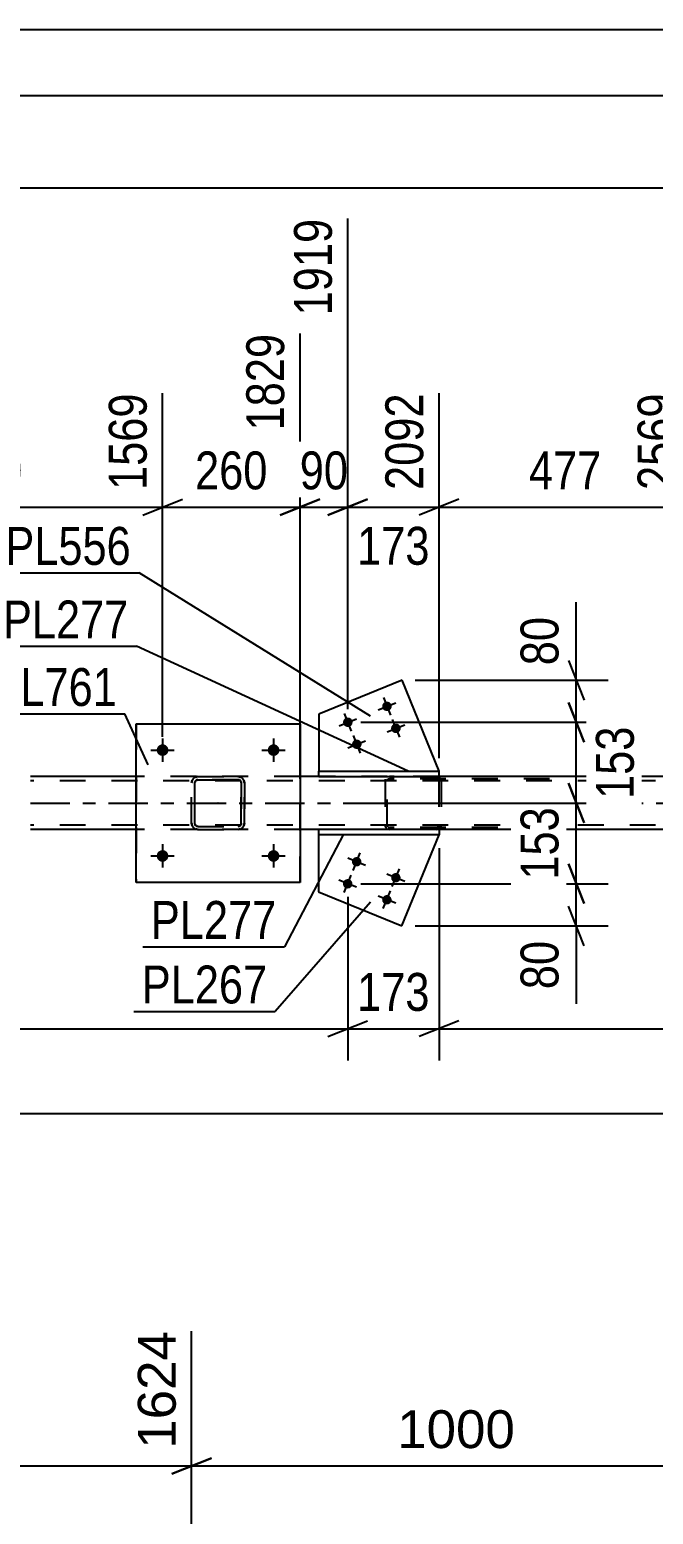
# Model space of a CAD drawing. Header units: millimetres. Extents: x 0 to 841, y 0 to 594.
# Drawn here: x 114 to 161.2, y 481.8 to 594 of the extents above; entities that cross this region are included whole.
import ezdxf

# ---------------------------------------------------------------- set-up
doc = ezdxf.new("R2010")
doc.units = ezdxf.units.MM
doc.linetypes.add('DXK_LINE_DOT2', pattern=[3.9198, 1.9599, -1.9599])
doc.linetypes.add('DXK_LINE_DOT3', pattern=[5.9187, 2.979, -0.9799, 0.9799, -0.9799])
doc.styles.add('Arial', font='arial.ttf', dxfattribs={"height": 0.2})
doc.styles.add('Arial Narrow', font='ARIALN.TTF', dxfattribs={"height": 0.2})

# ---------------------------------------------------------------- blocks, each defined once
blk = doc.blocks.new('Unknown-317311686-1113')
at = {"color": 5, "linetype": 'Continuous'}
for p, q in [((841, 594), (0, 594)), ((836, 589), (5, 589))]:
    blk.add_line(p, q, dxfattribs=at)
blk = doc.blocks.new('Bolt-317311686-1620 - 1424')
at = {"linetype": 'Continuous'}
for points in [[(141.39, 542.98, -1), (140.72, 542.71, -1)], [(138.43, 541.78, -1), (137.76, 541.5, -1)], [(142.07, 541.32, -1), (141.4, 541.04, -1)], [(139.11, 540.11, -1), (138.44, 539.84, -1)]]:
    blk.add_hatch(color=1, dxfattribs=at).paths.add_polyline_path(points)
at = {"color": 1, "linetype": 'Continuous'}
for p, q in [((140.79, 543.51), (141.33, 542.18)), ((137.82, 542.31), (138.36, 540.97)), ((140.39, 542.58), (141.72, 543.12)), ((137.43, 541.37), (138.76, 541.91)), ((141.07, 540.91), (142.4, 541.45)), ((141.46, 541.85), (142.01, 540.51)), ((138.1, 539.7), (139.44, 540.24)), ((138.5, 540.64), (139.04, 539.31))]:
    blk.add_line(p, q, dxfattribs=at)
blk = doc.blocks.new('Bolt-317311686-1621 - 1424')
at = {"linetype": 'Continuous'}
for points in [[(138.43, 531.23, -1), (139.1, 530.96, -1)], [(141.4, 530.02, -1), (142.06, 529.75, -1)], [(137.75, 529.56, -1), (138.42, 529.29, -1)], [(140.72, 528.35, -1), (141.38, 528.08, -1)]]:
    blk.add_hatch(color=1, dxfattribs=at).paths.add_polyline_path(points)
at = {"color": 1, "linetype": 'Continuous'}
for p, q in [((139.43, 530.82), (138.1, 531.37)), ((138.5, 530.43), (139.04, 531.76)), ((137.82, 528.76), (138.36, 530.09)), ((142.4, 529.61), (141.06, 530.16)), ((141.46, 529.22), (142, 530.55)), ((138.75, 529.16), (137.42, 529.7)), ((140.78, 527.55), (141.32, 528.89)), ((141.72, 527.95), (140.38, 528.49))]:
    blk.add_line(p, q, dxfattribs=at)
blk = doc.blocks.new('Part-317311686-1605 - 1424')
at = {"color": 2, "linetype": 'Continuous'}
for p, q in [((135.89, 533.13), (135.89, 528.81)), ((142.19, 526.24), (145, 533.13)), ((135.89, 528.81), (142.19, 526.24))]:
    blk.add_line(p, q, dxfattribs=at)
at = {"color": 7, "linetype": 'DXK_LINE_DOT2'}
blk.add_line((145, 533.13), (135.89, 533.13), dxfattribs=at)
blk = doc.blocks.new('Part-317311686-1611 - 1424')
at = {"color": 2, "linetype": 'Continuous'}
for p, q in [((142.2, 544.82), (135.9, 542.26)), ((145, 537.93), (142.2, 544.82)), ((135.9, 542.26), (135.9, 537.93))]:
    blk.add_line(p, q, dxfattribs=at)
at = {"color": 7, "linetype": 'DXK_LINE_DOT2'}
blk.add_line((135.9, 537.93), (145, 537.93), dxfattribs=at)
blk = doc.blocks.new('Bolt-317311686-1616 - 1424')
at = {"linetype": 'Continuous'}
for points in [[(123.64, 539.53), (123.65, 539.62), (123.68, 539.71), (123.72, 539.79), (123.78, 539.86), (123.86, 539.91), (123.94, 539.95), (124.03, 539.97), (124.13, 539.97), (124.22, 539.95), (124.3, 539.91), (124.37, 539.86), (124.44, 539.79), (124.48, 539.71), (124.51, 539.62), (124.52, 539.53), (124.51, 539.44), (124.48, 539.35), (124.44, 539.27), (124.37, 539.21), (124.3, 539.15), (124.22, 539.11), (124.13, 539.1), (124.03, 539.1), (123.94, 539.11), (123.86, 539.15), (123.78, 539.21), (123.72, 539.27), (123.68, 539.35), (123.65, 539.44)], [(132.04, 539.53), (132.05, 539.62), (132.08, 539.71), (132.12, 539.79), (132.18, 539.86), (132.26, 539.91), (132.34, 539.95), (132.43, 539.97), (132.53, 539.97), (132.62, 539.95), (132.7, 539.91), (132.77, 539.86), (132.84, 539.79), (132.88, 539.71), (132.91, 539.62), (132.92, 539.53), (132.91, 539.44), (132.88, 539.35), (132.84, 539.27), (132.77, 539.21), (132.7, 539.15), (132.62, 539.11), (132.53, 539.1), (132.43, 539.1), (132.34, 539.11), (132.26, 539.15), (132.18, 539.21), (132.12, 539.27), (132.08, 539.35), (132.05, 539.44)]]:
    blk.add_hatch(color=1, dxfattribs=at).paths.add_polyline_path(points)
at = {"color": 1, "linetype": 'Continuous'}
for p, q in [((124.08, 540.41), (124.08, 538.65)), ((132.48, 540.41), (132.48, 538.65)), ((123.2, 539.53), (124.96, 539.53)), ((131.6, 539.53), (133.36, 539.53))]:
    blk.add_line(p, q, dxfattribs=at)
blk = doc.blocks.new('Bolt-317311686-1617 - 1424')
at = {"linetype": 'Continuous'}
for points in [[(123.64, 531.53), (123.65, 531.62), (123.68, 531.71), (123.72, 531.79), (123.78, 531.86), (123.86, 531.91), (123.94, 531.95), (124.03, 531.97), (124.13, 531.97), (124.22, 531.95), (124.3, 531.91), (124.37, 531.86), (124.44, 531.79), (124.48, 531.71), (124.51, 531.62), (124.52, 531.53), (124.51, 531.44), (124.48, 531.35), (124.44, 531.27), (124.37, 531.21), (124.3, 531.15), (124.22, 531.11), (124.13, 531.1), (124.03, 531.1), (123.94, 531.11), (123.86, 531.15), (123.78, 531.21), (123.72, 531.27), (123.68, 531.35), (123.65, 531.44)], [(132.04, 531.53), (132.05, 531.62), (132.08, 531.71), (132.12, 531.79), (132.18, 531.86), (132.26, 531.91), (132.34, 531.95), (132.43, 531.97), (132.53, 531.97), (132.62, 531.95), (132.7, 531.91), (132.77, 531.86), (132.84, 531.79), (132.88, 531.71), (132.91, 531.62), (132.92, 531.53), (132.91, 531.44), (132.88, 531.35), (132.84, 531.27), (132.77, 531.21), (132.7, 531.15), (132.62, 531.11), (132.53, 531.1), (132.43, 531.1), (132.34, 531.11), (132.26, 531.15), (132.18, 531.21), (132.12, 531.27), (132.08, 531.35), (132.05, 531.44)]]:
    blk.add_hatch(color=1, dxfattribs=at).paths.add_polyline_path(points)
at = {"color": 1, "linetype": 'Continuous'}
for p, q in [((124.08, 532.41), (124.08, 530.65)), ((132.48, 532.41), (132.48, 530.65)), ((123.2, 531.53), (124.96, 531.53)), ((131.6, 531.53), (133.36, 531.53))]:
    blk.add_line(p, q, dxfattribs=at)
blk = doc.blocks.new('Part-317311686-1675 - 1424')
at = {"color": 2, "linetype": 'Continuous'}
for p, q in [((122.08, 537.53), (114.08, 537.53)), ((135.9, 537.53), (134.48, 537.53)), ((162.08, 537.53), (145, 537.53)), ((122.08, 533.53), (114.08, 533.53)), ((135.89, 533.53), (134.48, 533.53)), ((162.08, 533.53), (145, 533.53))]:
    blk.add_line(p, q, dxfattribs=at)
at = {"color": 7, "linetype": 'DXK_LINE_DOT2'}
for p, q in [((710.15, 537.21), (114.08, 537.21)), ((134.48, 537.53), (122.08, 537.53)), ((145, 537.53), (135.9, 537.53)), ((710.15, 533.85), (114.08, 533.85)), ((134.48, 533.53), (122.08, 533.53)), ((145, 533.53), (135.89, 533.53))]:
    blk.add_line(p, q, dxfattribs=at)
at = {"color": 7, "linetype": 'DXK_LINE_DOT3'}
blk.add_line((114.08, 535.53), (710.15, 535.53), dxfattribs=at)
blk = doc.blocks.new('Part-317311686-1686 - 1424')
at = {"color": 2, "linetype": 'Continuous'}
for p, q in [((122.08, 529.53), (122.08, 541.53)), ((122.08, 541.53), (122.08, 541.53)), ((122.08, 541.53), (134.48, 541.53)), ((134.48, 541.53), (134.48, 529.53)), ((122.08, 529.53), (122.08, 529.53)), ((134.48, 529.53), (122.08, 529.53))]:
    blk.add_line(p, q, dxfattribs=at)
at = {"color": 7, "linetype": 'DXK_LINE_DOT2'}
for p, q in [((122.08, 541.53), (122.08, 529.53)), ((122.08, 541.53), (122.08, 541.53)), ((134.48, 529.53), (134.48, 541.53)), ((122.08, 529.53), (122.08, 529.53))]:
    blk.add_line(p, q, dxfattribs=at)
blk = doc.blocks.new('Part-317311686-1687 - 1424')
at = {"color": 7, "linetype": 'DXK_LINE_DOT2'}
for p, q in [((126.27, 537.05), (126.31, 537.24)), ((126.27, 537.05), (126.28, 537.05)), ((126.27, 534.01), (126.27, 537.05)), ((126.32, 537.24), (126.28, 537.05)), ((126.28, 534.01), (126.28, 537.05)), ((126.53, 537.15), (126.51, 537.05)), ((126.52, 537.05), (126.51, 537.05)), ((126.51, 537.05), (126.51, 534.01)), ((126.52, 537.05), (126.54, 537.14)), ((126.52, 534.01), (126.52, 537.05)), ((126.58, 537.22), (126.53, 537.15)), ((126.54, 537.14), (126.59, 537.22)), ((126.57, 537.5), (126.75, 537.53)), ((126.76, 537.53), (126.58, 537.5)), ((126.66, 537.28), (126.58, 537.22)), ((126.59, 537.22), (126.67, 537.27)), ((126.75, 537.29), (126.66, 537.28)), ((126.67, 537.27), (126.76, 537.29)), ((126.76, 537.53), (126.75, 537.53)), ((126.75, 537.53), (129.79, 537.53)), ((126.75, 537.29), (126.76, 537.29)), ((129.79, 537.29), (126.75, 537.29)), ((126.76, 537.53), (129.8, 537.53)), ((126.76, 537.29), (129.8, 537.29)), ((129.79, 537.53), (129.8, 537.53)), ((129.79, 537.53), (129.98, 537.5)), ((129.8, 537.29), (129.79, 537.29)), ((129.89, 537.28), (129.79, 537.29)), ((129.98, 537.5), (129.8, 537.53)), ((129.8, 537.29), (129.89, 537.27)), ((129.89, 537.28), (129.89, 537.27)), ((129.96, 537.22), (129.89, 537.28)), ((129.89, 537.27), (129.97, 537.22)), ((130.02, 537.15), (129.96, 537.22)), ((129.97, 537.22), (130.02, 537.14)), ((130.03, 537.05), (130.02, 537.15)), ((130.02, 537.14), (130.04, 537.05)), ((130.04, 537.05), (130.03, 537.05)), ((130.03, 537.05), (130.03, 534.01)), ((130.04, 534.01), (130.04, 537.05)), ((130.24, 537.24), (130.27, 537.05)), ((130.28, 537.05), (130.24, 537.24)), ((130.28, 537.05), (130.27, 537.05)), ((130.27, 537.05), (130.27, 534.01)), ((130.28, 534.01), (130.28, 537.05)), ((126.28, 534.01), (126.27, 534.01)), ((126.31, 533.83), (126.27, 534.01)), ((126.28, 534.01), (126.32, 533.83)), ((126.51, 534.01), (126.52, 534.01)), ((126.51, 534.01), (126.53, 533.92)), ((126.54, 533.92), (126.52, 534.01)), ((126.53, 533.92), (126.58, 533.84)), ((126.59, 533.84), (126.54, 533.92)), ((126.57, 533.57), (126.58, 533.57)), ((126.75, 533.53), (126.57, 533.57)), ((126.58, 533.84), (126.66, 533.79)), ((126.58, 533.57), (126.76, 533.53)), ((126.67, 533.79), (126.59, 533.84)), ((126.66, 533.79), (126.75, 533.77)), ((126.76, 533.77), (126.67, 533.79)), ((126.76, 533.77), (126.75, 533.77)), ((126.75, 533.77), (129.79, 533.77)), ((126.76, 533.53), (126.75, 533.53)), ((126.75, 533.53), (129.79, 533.53)), ((126.76, 533.77), (129.8, 533.77)), ((126.76, 533.53), (129.8, 533.53)), ((129.79, 533.77), (129.89, 533.79)), ((129.79, 533.77), (129.8, 533.77)), ((129.98, 533.57), (129.79, 533.53)), ((129.79, 533.53), (129.8, 533.53)), ((129.89, 533.79), (129.8, 533.77)), ((129.8, 533.53), (129.98, 533.57)), ((129.97, 533.84), (129.89, 533.79)), ((129.89, 533.79), (129.96, 533.84)), ((129.96, 533.84), (130.02, 533.92)), ((130.02, 533.92), (129.97, 533.84)), ((130.04, 534.01), (130.02, 533.92)), ((130.02, 533.92), (130.03, 534.01)), ((130.03, 534.01), (130.04, 534.01)), ((130.27, 534.01), (130.24, 533.83)), ((130.24, 533.83), (130.28, 534.01)), ((130.27, 534.01), (130.28, 534.01))]:
    blk.add_line(p, q, dxfattribs=at)
at = {"color": 7, "linetype": 'DXK_LINE_DOT3'}
blk.add_line((128.28, 535.53), (128.27, 535.53), dxfattribs=at)
at = {"color": 7, "linetype": 'DXK_LINE_DOT2'}
for centre, start, end in [((126.75, 537.05), 112.5, 157.5), ((126.76, 537.05), 112.5, 157.5), ((129.79, 537.05), 22.5, 67.5), ((129.8, 537.05), 22.5, 67.5), ((126.75, 534.01), 202.5, 247.5), ((126.76, 534.01), 202.5, 247.5), ((129.79, 534.01), 292.5, 337.5), ((129.8, 534.01), 292.5, 337.5)]:
    blk.add_arc(centre, 0.48, start, end, dxfattribs=at)
blk = doc.blocks.new('Part-317311686-1708 - 1424')
at = {"color": 2, "linetype": 'Continuous'}
for p, q in [((135.9, 537.53), (135.9, 537.93)), ((135.9, 537.93), (145, 537.93)), ((145, 537.53), (145, 537.93)), ((135.9, 537.53), (145, 537.53))]:
    blk.add_line(p, q, dxfattribs=at)
blk = doc.blocks.new('Part-317311686-1715 - 1424')
at = {"color": 7, "linetype": 'DXK_LINE_DOT2'}
for p, q in [((140.93, 537.34), (140.91, 537.21)), ((140.91, 537.21), (140.91, 533.85)), ((141.08, 537.21), (141.09, 537.27)), ((141.08, 533.85), (141.08, 537.21)), ((141.09, 537.27), (141.13, 537.33)), ((141.25, 537.53), (141.12, 537.51)), ((141.13, 537.33), (141.16, 537.35)), ((141.16, 537.35), (141.18, 537.36)), ((141.18, 537.36), (141.25, 537.37)), ((153.36, 537.53), (141.25, 537.53)), ((153.36, 537.37), (141.25, 537.37)), ((144.95, 537.51), (144.82, 537.53)), ((144.82, 537.37), (144.89, 537.36)), ((144.89, 537.36), (144.94, 537.33)), ((144.94, 537.33), (144.98, 537.27)), ((144.98, 537.27), (144.99, 537.21)), ((144.99, 537.21), (144.99, 533.85)), ((145.16, 537.21), (145.14, 537.34)), ((145.16, 537.21), (145.16, 533.85)), ((140.91, 533.85), (140.93, 533.73)), ((141.09, 533.79), (141.08, 533.85)), ((141.13, 533.74), (141.09, 533.79)), ((141.12, 533.56), (141.25, 533.53)), ((141.13, 533.74), (141.16, 533.72)), ((141.16, 533.72), (141.18, 533.71)), ((141.18, 533.71), (141.25, 533.69)), ((153.36, 533.69), (141.25, 533.69)), ((153.36, 533.53), (141.25, 533.53)), ((144.89, 533.71), (144.82, 533.69)), ((144.82, 533.53), (144.95, 533.56)), ((144.94, 533.74), (144.89, 533.71)), ((144.98, 533.79), (144.94, 533.74)), ((144.99, 533.85), (144.98, 533.79)), ((145.14, 533.73), (145.16, 533.85))]:
    blk.add_line(p, q, dxfattribs=at)
for centre, start, end in [((144.84, 537.2), 24.32, 69.2417), ((141.23, 533.87), 204.32, 249.2417), ((144.84, 533.87), 290.7583, 335.68)]:
    blk.add_arc(centre, 0.331, start, end, dxfattribs=at)
blk = doc.blocks.new('Part-317311686-1734 - 1424')
at = {"color": 2, "linetype": 'Continuous'}
for p, q in [((145, 533.53), (135.89, 533.53)), ((135.89, 533.53), (135.89, 533.13)), ((145, 533.53), (145, 533.13)), ((145, 533.13), (135.89, 533.13))]:
    blk.add_line(p, q, dxfattribs=at)
blk = doc.blocks.new('StraightDimension-317311686-3400 - 2401')
at = {"color": 7, "linetype": 'Continuous'}
for p, q in [((126.28, 444.23), (126.28, 495.6)), ((166.28, 444.25), (166.28, 495.6)), ((127.78, 486.01), (124.78, 484.81)), ((126.28, 485.41), (166.28, 485.41)), ((164.78, 484.81), (167.78, 486.01))]:
    blk.add_line(p, q, dxfattribs=at)
at = {"color": 0}
blk.add_wipeout([(151.33, 486.16), (151.33, 490.36), (141.23, 490.36), (141.23, 486.16)], dxfattribs=at)
at = {"color": 3, "style": 'Arial'}
blk.add_text('1000', height=2.865, dxfattribs=at).set_placement((141.83, 486.76))
at = {"color": 0, "linetype": 'Continuous'}
blk.add_wipeout([(165.68, 496.2), (161.48, 496.2), (161.48, 486.11), (165.68, 486.11)], dxfattribs=at)
at = {"color": 3, "linetype": 'Continuous', "style": 'Arial'}
blk.add_text('2624', height=2.865, rotation=90.0002, dxfattribs=at).set_placement((165.08, 486.71))
blk = doc.blocks.new('StraightDimension-317311686-3392 - 2401')
at = {"color": 7, "linetype": 'Continuous'}
for p, q in [((126.28, 444.23), (126.28, 495.6)), ((86.28, 444.25), (86.28, 493.38)), ((87.78, 486.01), (84.78, 484.81)), ((86.28, 485.41), (126.28, 485.41)), ((124.78, 484.81), (127.78, 486.01))]:
    blk.add_line(p, q, dxfattribs=at)
at = {"color": 0}
blk.add_wipeout([(111.33, 486.16), (111.33, 490.36), (101.23, 490.36), (101.23, 486.16)], dxfattribs=at)
at = {"color": 3, "style": 'Arial'}
blk.add_text('1000', height=2.865, dxfattribs=at).set_placement((101.83, 486.76))
at = {"color": 0, "linetype": 'Continuous'}
blk.add_wipeout([(125.68, 496.2), (121.48, 496.2), (121.48, 486.11), (125.68, 486.11)], dxfattribs=at)
at = {"color": 3, "linetype": 'Continuous', "style": 'Arial'}
blk.add_text('1624', height=2.865, rotation=90.0002, dxfattribs=at).set_placement((125.08, 486.71))
blk = doc.blocks.new('StraightDimension-317311686-1844 - 1424')
at = {"color": 7, "linetype": 'Continuous'}
for p, q in [((155.38, 544.82), (155.38, 550.73)), ((155.38, 544.82), (155.38, 550.73)), ((154.78, 546.32), (155.98, 543.32)), ((143.2, 544.82), (157.78, 544.82)), ((155.38, 541.64), (155.38, 544.82)), ((155.98, 540.14), (154.78, 543.14)), ((139.09, 541.64), (157.78, 541.64))]:
    blk.add_line(p, q, dxfattribs=at)
at = {"color": 0}
blk.add_wipeout([(154.63, 550.2), (150.43, 550.2), (150.43, 545.35), (154.63, 545.35)], dxfattribs=at)
at = {"color": 3, "style": 'Arial Narrow'}
blk.add_text('80', height=2.863, rotation=90.0002, dxfattribs=at).set_placement((154.03, 545.95))
blk = doc.blocks.new('StraightDimension-317311686-2319 - 1424')
at = {"color": 7, "linetype": 'Continuous'}
blk.add_line((76.96, 512.05), (710.15, 512.05), dxfattribs=at)
blk = doc.blocks.new('StraightDimension-317311686-2388 - 1424')
at = {"color": 7, "linetype": 'Continuous'}
blk.add_line((76.32, 582.05), (710.79, 582.05), dxfattribs=at)
blk = doc.blocks.new('StraightDimension-317311686-1808 - 1424')
at = {"color": 7, "linetype": 'Continuous'}
for p, q in [((154.78, 530.93), (155.98, 527.93)), ((139.09, 529.43), (157.78, 529.43)), ((155.38, 526.24), (155.38, 529.43)), ((155.98, 524.74), (154.78, 527.74)), ((143.19, 526.24), (157.78, 526.24)), ((155.38, 526.24), (155.38, 520.34)), ((155.38, 526.24), (155.38, 520.34))]:
    blk.add_line(p, q, dxfattribs=at)
at = {"color": 0}
blk.add_wipeout([(154.63, 525.72), (150.43, 525.72), (150.43, 520.86), (154.63, 520.86)], dxfattribs=at)
at = {"color": 3, "style": 'Arial Narrow'}
blk.add_text('80', height=2.863, rotation=90.0002, dxfattribs=at).set_placement((154.03, 521.46))
blk = doc.blocks.new('StraightDimension-317311686-1818 - 1424')
at = {"color": 7, "linetype": 'Continuous'}
for p, q in [((154.78, 537.03), (155.98, 534.03)), ((138.93, 535.53), (157.78, 535.53)), ((155.38, 529.43), (155.38, 535.53)), ((155.98, 527.93), (154.78, 530.93)), ((139.09, 529.43), (157.78, 529.43))]:
    blk.add_line(p, q, dxfattribs=at)
at = {"color": 0}
blk.add_wipeout([(154.63, 535.82), (150.43, 535.82), (150.43, 529.14), (154.63, 529.14)], dxfattribs=at)
at = {"color": 3, "style": 'Arial Narrow'}
blk.add_text('153', height=2.863, rotation=90.0002, dxfattribs=at).set_placement((154.03, 529.74))
blk = doc.blocks.new('StraightDimension-317311686-1831 - 1424')
at = {"color": 7, "linetype": 'Continuous'}
for p, q in [((154.78, 543.14), (155.98, 540.14)), ((139.09, 541.64), (158.23, 541.64)), ((155.38, 535.53), (155.38, 541.64)), ((155.98, 534.03), (154.78, 537.03)), ((138.93, 535.53), (158.23, 535.53))]:
    blk.add_line(p, q, dxfattribs=at)
at = {"color": 0}
blk.add_wipeout([(160.33, 541.93), (156.13, 541.93), (156.13, 535.24), (160.33, 535.24)], dxfattribs=at)
at = {"color": 3, "style": 'Arial Narrow'}
blk.add_text('153', height=2.863, rotation=90.0002, dxfattribs=at).set_placement((159.73, 535.84))
blk = doc.blocks.new('StraightDimension-317311686-2282 - 1424')
at = {"color": 7, "linetype": 'Continuous'}
for p, q in [((76.96, 532.53), (76.96, 516.07)), ((138.09, 528.43), (138.09, 516.07)), ((78.46, 519.07), (75.46, 517.87)), ((136.59, 517.87), (139.59, 519.07)), ((76.96, 518.47), (138.09, 518.47))]:
    blk.add_line(p, q, dxfattribs=at)
at = {"color": 0}
blk.add_wipeout([(111.78, 519.22), (111.78, 523.42), (103.27, 523.42), (103.27, 519.22)], dxfattribs=at)
at = {"color": 3, "style": 'Arial Narrow'}
blk.add_text('1919', height=2.863, dxfattribs=at).set_placement((103.87, 519.82))
blk = doc.blocks.new('StraightDimension-317311686-2228 - 1424')
at = {"color": 7, "linetype": 'Continuous'}
for p, q in [((145, 538.93), (145, 566.52)), ((164.08, 540.53), (164.08, 566.52)), ((146.5, 558.5), (143.5, 557.3)), ((145, 557.9), (164.08, 557.9)), ((162.58, 557.3), (165.58, 558.5))]:
    blk.add_line(p, q, dxfattribs=at)
at = {"color": 0}
blk.add_wipeout([(157.88, 558.65), (157.88, 562.85), (151.2, 562.85), (151.2, 558.65)], dxfattribs=at)
at = {"color": 3, "style": 'Arial Narrow'}
blk.add_text('477', height=2.863, dxfattribs=at).set_placement((151.8, 559.25))
at = {"color": 0, "linetype": 'Continuous'}
blk.add_wipeout([(163.48, 567.12), (159.28, 567.12), (159.28, 558.6), (163.48, 558.6)], dxfattribs=at)
at = {"color": 3, "linetype": 'Continuous', "style": 'Arial Narrow'}
blk.add_text('2569', height=2.863, rotation=90.0002, dxfattribs=at).set_placement((162.88, 559.2))
blk = doc.blocks.new('StraightDimension-317311686-2246 - 1424')
at = {"color": 7, "linetype": 'Continuous'}
for p, q in [((124.08, 540.53), (124.08, 566.52)), ((95.58, 540.53), (95.58, 564.69)), ((97.08, 558.5), (94.08, 557.3)), ((95.58, 557.9), (124.08, 557.9)), ((122.58, 557.3), (125.58, 558.5))]:
    blk.add_line(p, q, dxfattribs=at)
at = {"color": 0}
blk.add_wipeout([(114.09, 558.65), (114.09, 562.85), (105.57, 562.85), (105.57, 558.65)], dxfattribs=at)
at = {"color": 3, "style": 'Arial Narrow'}
blk.add_text('1000', height=2.863, dxfattribs=at).set_placement((106.17, 559.25))
at = {"color": 0, "linetype": 'Continuous'}
blk.add_wipeout([(123.48, 567.12), (119.28, 567.12), (119.28, 558.6), (123.48, 558.6)], dxfattribs=at)
at = {"color": 3, "linetype": 'Continuous', "style": 'Arial Narrow'}
blk.add_text('1569', height=2.863, rotation=90.0002, dxfattribs=at).set_placement((122.88, 559.2))
blk = doc.blocks.new('StraightDimension-317311686-2253 - 1424')
at = {"color": 7, "linetype": 'Continuous'}
for p, q in [((134.48, 538.53), (134.48, 571.02)), ((124.08, 540.53), (124.08, 566.52)), ((122.58, 557.3), (125.58, 558.5)), ((124.08, 557.9), (134.48, 557.9)), ((135.98, 558.5), (132.98, 557.3))]:
    blk.add_line(p, q, dxfattribs=at)
at = {"color": 0}
blk.add_wipeout([(132.62, 558.65), (132.62, 562.85), (125.94, 562.85), (125.94, 558.65)], dxfattribs=at)
at = {"color": 3, "style": 'Arial Narrow'}
blk.add_text('260', height=2.863, dxfattribs=at).set_placement((126.54, 559.25))
at = {"color": 0, "linetype": 'Continuous'}
blk.add_wipeout([(133.88, 571.62), (129.68, 571.62), (129.68, 563.1), (133.88, 563.1)], dxfattribs=at)
at = {"color": 3, "linetype": 'Continuous', "style": 'Arial Narrow'}
blk.add_text('1829', height=2.863, rotation=90.0002, dxfattribs=at).set_placement((133.28, 563.7))
blk = doc.blocks.new('StraightDimension-317311686-2263 - 1424')
at = {"color": 7, "linetype": 'Continuous'}
for p, q in [((138.09, 542.64), (138.09, 579.72)), ((134.48, 538.53), (134.48, 571.02)), ((132.98, 557.3), (135.98, 558.5)), ((134.48, 557.9), (138.09, 557.9)), ((139.59, 558.5), (136.59, 557.3))]:
    blk.add_line(p, q, dxfattribs=at)
at = {"color": 0, "linetype": 'Continuous'}
blk.add_wipeout([(137.49, 580.32), (133.29, 580.32), (133.29, 571.8), (137.49, 571.8)], dxfattribs=at)
at = {"color": 3, "linetype": 'Continuous', "style": 'Arial Narrow'}
blk.add_text('1919', height=2.863, rotation=90.0002, dxfattribs=at).set_placement((136.89, 572.4))
at = {"color": 0}
blk.add_wipeout([(138.71, 558.65), (138.71, 562.85), (133.86, 562.85), (133.86, 558.65)], dxfattribs=at)
at = {"color": 3, "style": 'Arial Narrow'}
blk.add_text('90', height=2.863, dxfattribs=at).set_placement((134.46, 559.25))
blk = doc.blocks.new('StraightDimension-317311686-2273 - 1424')
at = {"color": 7, "linetype": 'Continuous'}
for p, q in [((138.09, 542.64), (138.09, 579.72)), ((145, 538.93), (145, 566.52)), ((136.59, 557.3), (139.59, 558.5)), ((138.09, 557.9), (145, 557.9)), ((146.5, 558.5), (143.5, 557.3))]:
    blk.add_line(p, q, dxfattribs=at)
at = {"color": 0, "linetype": 'Continuous'}
blk.add_wipeout([(144.4, 567.12), (140.2, 567.12), (140.2, 558.6), (144.4, 558.6)], dxfattribs=at)
at = {"color": 0}
blk.add_wipeout([(144.89, 552.95), (144.89, 557.15), (138.2, 557.15), (138.2, 552.95)], dxfattribs=at)
at = {"color": 3, "linetype": 'Continuous', "style": 'Arial Narrow'}
blk.add_text('2092', height=2.863, rotation=90.0002, dxfattribs=at).set_placement((143.8, 559.2))
at = {"color": 3, "style": 'Arial Narrow'}
blk.add_text('173', height=2.863, dxfattribs=at).set_placement((138.8, 553.55))
blk = doc.blocks.new('StraightDimension-317311686-2292 - 1424')
at = {"color": 7, "linetype": 'Continuous'}
for p, q in [((145, 532.13), (145, 516.07)), ((138.09, 528.43), (138.09, 516.07)), ((136.59, 517.87), (139.59, 519.07)), ((146.5, 519.07), (143.5, 517.87)), ((138.09, 518.47), (145, 518.47))]:
    blk.add_line(p, q, dxfattribs=at)
at = {"color": 0}
blk.add_wipeout([(144.89, 519.22), (144.89, 523.42), (138.2, 523.42), (138.2, 519.22)], dxfattribs=at)
at = {"color": 3, "style": 'Arial Narrow'}
blk.add_text('173', height=2.863, dxfattribs=at).set_placement((138.8, 519.82))
blk = doc.blocks.new('StraightDimension-317311686-2300 - 1424')
at = {"color": 7, "linetype": 'Continuous'}
for p, q in [((145, 532.13), (145, 516.07)), ((146.5, 519.07), (143.5, 517.87)), ((145, 518.47), (710.15, 518.47))]:
    blk.add_line(p, q, dxfattribs=at)
blk = doc.blocks.new('Mark-317311686-1601 - 1424')
at = {"color": 30, "linetype": 'Continuous'}
for p in [(139.8, 528.03), (121.91, 519.78)]:
    blk.add_line(p, (132.61, 519.78), dxfattribs=at)
at = {"color": 0}
blk.add_wipeout([(132.01, 520.38), (132.01, 523.38), (122.51, 523.38), (122.51, 520.38)], dxfattribs=at)
blk.add_wipeout([(132.01, 520.38), (132.01, 523.38), (122.51, 523.38), (122.51, 520.38)], dxfattribs=at)
at = {"color": 3, "style": 'Arial Narrow'}
blk.add_text('PL267', height=2.863, dxfattribs=at).set_placement((122.51, 520.38))
blk = doc.blocks.new('Mark-317311686-1607 - 1424')
at = {"color": 30, "linetype": 'Continuous'}
for p in [(111.59, 552.94), (139.81, 542.1)]:
    blk.add_line(p, (122.3, 552.94), dxfattribs=at)
at = {"color": 0}
blk.add_wipeout([(121.7, 553.54), (121.7, 556.54), (112.19, 556.54), (112.19, 553.54)], dxfattribs=at)
blk.add_wipeout([(121.7, 553.54), (121.7, 556.54), (112.19, 556.54), (112.19, 553.54)], dxfattribs=at)
at = {"color": 3, "style": 'Arial Narrow'}
blk.add_text('PL556', height=2.863, dxfattribs=at).set_placement((112.19, 553.54))
blk = doc.blocks.new('Mark-317311686-1682 - 1424')
at = {"color": 30, "linetype": 'Continuous'}
for p in [(110.54, 542.27), (122.99, 538.43)]:
    blk.add_line(p, (121.24, 542.27), dxfattribs=at)
at = {"color": 0}
blk.add_wipeout([(120.64, 542.87), (120.64, 545.87), (111.14, 545.87), (111.14, 542.87)], dxfattribs=at)
blk.add_wipeout([(120.64, 542.87), (120.64, 545.87), (111.14, 545.87), (111.14, 542.87)], dxfattribs=at)
at = {"color": 3, "style": 'Arial Narrow'}
blk.add_text('PL761', height=2.863, dxfattribs=at).set_placement((111.14, 542.87))
blk = doc.blocks.new('Mark-317311686-1704 - 1424')
at = {"color": 30, "linetype": 'Continuous'}
for p in [(111.41, 547.38), (142.67, 537.93)]:
    blk.add_line(p, (122.11, 547.38), dxfattribs=at)
at = {"color": 0}
blk.add_wipeout([(121.51, 547.98), (121.51, 550.98), (112.01, 550.98), (112.01, 547.98)], dxfattribs=at)
blk.add_wipeout([(121.51, 547.98), (121.51, 550.98), (112.01, 550.98), (112.01, 547.98)], dxfattribs=at)
at = {"color": 3, "style": 'Arial Narrow'}
blk.add_text('PL277', height=2.863, dxfattribs=at).set_placement((112.01, 547.98))
blk = doc.blocks.new('Mark-317311686-1730 - 1424')
at = {"color": 30, "linetype": 'Continuous'}
for p in [(137.78, 533.18), (122.6, 524.66)]:
    blk.add_line(p, (133.3, 524.66), dxfattribs=at)
at = {"color": 0}
blk.add_wipeout([(132.7, 525.26), (132.7, 528.26), (123.2, 528.26), (123.2, 525.26)], dxfattribs=at)
blk.add_wipeout([(132.7, 525.26), (132.7, 528.26), (123.2, 528.26), (123.2, 525.26)], dxfattribs=at)
at = {"color": 3, "style": 'Arial Narrow'}
blk.add_text('PL277', height=2.863, dxfattribs=at).set_placement((123.2, 525.26))

msp = doc.modelspace()

# ---------------------------------------------------------------- block references
for name in ['Unknown-317311686-1113', 'Part-317311686-1611 - 1424', 'Bolt-317311686-1620 - 1424', 'Part-317311686-1686 - 1424', 'Bolt-317311686-1616 - 1424', 'Part-317311686-1708 - 1424', 'Part-317311686-1675 - 1424', 'Part-317311686-1687 - 1424', 'Part-317311686-1715 - 1424', 'Part-317311686-1734 - 1424', 'Bolt-317311686-1617 - 1424', 'Part-317311686-1605 - 1424', 'Bolt-317311686-1621 - 1424']:
    msp.add_blockref(name, (0, 0))

# ---------------------------------------------------------------- next in the draw order: block references
for name in ['StraightDimension-317311686-1844 - 1424', 'StraightDimension-317311686-2319 - 1424', 'StraightDimension-317311686-3400 - 2401']:
    msp.add_blockref(name, (0, 0))

# ---------------------------------------------------------------- next in the draw order: block references
for name in ['StraightDimension-317311686-2388 - 1424', 'StraightDimension-317311686-1808 - 1424', 'StraightDimension-317311686-3392 - 2401']:
    msp.add_blockref(name, (0, 0))

# ---------------------------------------------------------------- next in the draw order: block references
for name in ['StraightDimension-317311686-2246 - 1424', 'StraightDimension-317311686-1818 - 1424']:
    msp.add_blockref(name, (0, 0))

# ---------------------------------------------------------------- next in the draw order: block references
for name in ['StraightDimension-317311686-2253 - 1424', 'StraightDimension-317311686-1831 - 1424', 'StraightDimension-317311686-2282 - 1424']:
    msp.add_blockref(name, (0, 0))

# ---------------------------------------------------------------- next in the draw order: block references
for name in ['StraightDimension-317311686-2263 - 1424', 'StraightDimension-317311686-2228 - 1424', 'StraightDimension-317311686-2292 - 1424']:
    msp.add_blockref(name, (0, 0))

# ---------------------------------------------------------------- next in the draw order: block references
for name in ['StraightDimension-317311686-2273 - 1424', 'StraightDimension-317311686-2300 - 1424', 'Mark-317311686-1601 - 1424']:
    msp.add_blockref(name, (0, 0))

# ---------------------------------------------------------------- next in the draw order: block references
for name in ['Mark-317311686-1607 - 1424', 'Mark-317311686-1730 - 1424']:
    msp.add_blockref(name, (0, 0))

# ---------------------------------------------------------------- next in the draw order: block references
msp.add_blockref('Mark-317311686-1682 - 1424', (0, 0))

# ---------------------------------------------------------------- next in the draw order: block references
msp.add_blockref('Mark-317311686-1704 - 1424', (0, 0))

doc.saveas('drawing.dxf')
